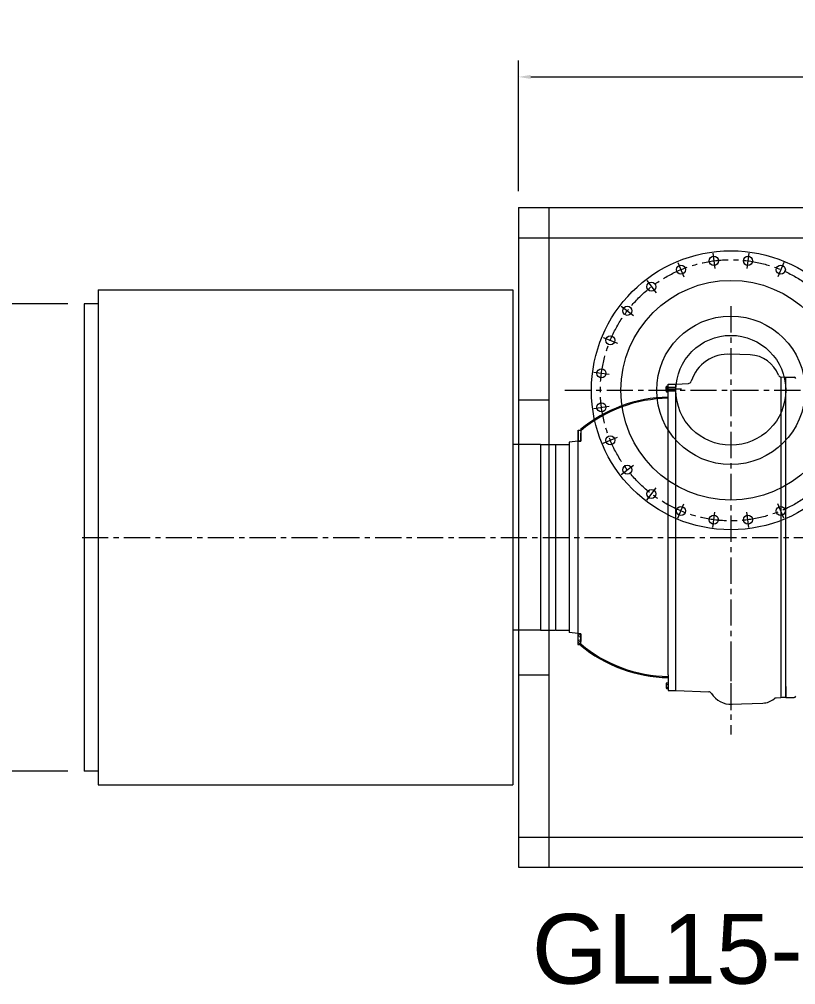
# Model space of a CAD drawing. Header units: inches. Extents: x 0 to 26418, y 0 to 20128.
# Drawn here: x 8925 to 11750, y 6911 to 10423 of the extents above; entities that cross this region are included whole.
import ezdxf

# ---------------------------------------------------------------- set-up
doc = ezdxf.new("R2010")
doc.units = ezdxf.units.IN
doc.header["$MEASUREMENT"] = 0
doc.linetypes.add('CENTER', pattern=[50.8, 31.75, -6.35, 6.35, -6.35])
doc.layers.get('Defpoints').update_dxf_attribs({"lineweight": 5})
doc.layers.add('CAXA1', color=5, linetype='CENTER', lineweight=5)
doc.layers.add('细实线层', color=7, linetype='Continuous', lineweight=5)
doc.styles.add('Roman', font='arial.ttf')
doc.styles.get("Standard").update_dxf_attribs({"font": 'arial.ttf'})
doc.dimstyles.new('ISO-25', dxfattribs={"dimscale": 30, "dimtxt": 1.5, "dimasz": 1.5, "dimexe": 2, "dimexo": 2, "dimtad": 1, "dimtih": 1, "dimtoh": 1, "dimdec": 1, "dimlfac": 0.03937, "dimdsep": 46, "dimtxsty": 'Standard', "dimcen": 2.5, "dimclrd": 7, "dimclre": 7, "dimclrt": 7, "dimadec": 0, "dimazin": 0, "dimtfac": 1, "dimtdec": 1, "dimtmove": 0, "dimatfit": 3, "dimfxl": 1, "dimlwd": 5, "dimlwe": 5, "dimarcsym": 0})

# ---------------------------------------------------------------- blocks, each defined once
blk = doc.blocks.new('*D52')
at = {"color": 7, "linetype": 'Continuous', "lineweight": 5, "transparency": 16777216}
for p, q in [((10741.2, 9798.1), (10741.2, 10273.1)), ((15841.2, 9798.1), (15841.2, 10273.1)), ((10786.2, 10213.1), (15796.2, 10213.1))]:
    blk.add_line(p, q, dxfattribs=at)
at = {"color": 7, "transparency": 16777216}
for points in [[(10786.2, 10220.6), (10786.2, 10205.6), (10741.2, 10213.1)], [(15796.2, 10220.6), (15796.2, 10205.6), (15841.2, 10213.1)]]:
    blk.add_solid(points, dxfattribs=at)
at = {"layer": 'Defpoints', "color": 0, "transparency": 16777216}
for p in [(15841.2, 10213.1), (10741.2, 9738.1), (15841.2, 9738.1)]:
    blk.add_point(p, dxfattribs=at)
at = {"color": 7, "lineweight": 5, "transparency": 16777216, "insert": (13291.2, 10314.4), "char_height": 165, "attachment_point": 5, "style": 'Roman'}
blk.add_mtext('D', dxfattribs=at)
blk = doc.blocks.new('*D32')
at = {"color": 7, "linetype": 'Continuous', "lineweight": 5, "transparency": 16777216}
for p, q in [((9101.2, 9388.1), (8608.2, 9388.1)), ((8668.2, 9343.1), (8668.2, 8595.7)), ((8668.2, 7733.1), (8668.2, 8389.7)), ((9101.2, 7688.1), (8608.2, 7688.1))]:
    blk.add_line(p, q, dxfattribs=at)
at = {"color": 7, "transparency": 16777216}
for points in [[(8660.7, 9343.1), (8675.7, 9343.1), (8668.2, 9388.1)], [(8660.7, 7733.1), (8675.7, 7733.1), (8668.2, 7688.1)]]:
    blk.add_solid(points, dxfattribs=at)
at = {"layer": 'Defpoints', "color": 0, "transparency": 16777216}
for p in [(9161.2, 9388.1), (8668.2, 7688.1), (9161.2, 7688.1)]:
    blk.add_point(p, dxfattribs=at)
at = {"color": 7, "lineweight": 5, "transparency": 16777216, "insert": (8668.2, 8492.7), "char_height": 165, "attachment_point": 5, "style": 'Roman'}
blk.add_mtext('66.9', dxfattribs=at)

msp = doc.modelspace()

# ---------------------------------------------------------------- hatches: boundary and pattern name
at = {"layer": '细实线层', "lineweight": 5}
h = msp.add_hatch(dxfattribs=at)
h.set_pattern_fill('无图案', scale=6, angle=495, style=0, pattern_type=0)
h.set_pattern_definition([(135, (12804.2263, 9204.115), (-4.24264, -4.24264), [])])
edge = h.paths.add_edge_path(flags=0)
edge.add_line((10966.25, 8168.92), (10965.47, 8168.92))
edge.add_line((10968.25, 8168.92), (10966.25, 8168.92))
edge.add_line((10968.25, 8162.42), (10968.25, 8168.92))
edge.add_line((10968.25, 8159.42), (10968.25, 8162.42))
edge.add_line((10968.25, 8146.48), (10968.25, 8159.42))
edge.add_line((10965.95, 8146.48), (10968.25, 8146.48))
edge.add_line((10960.23, 8146.48), (10965.95, 8146.48))
edge.add_line((10958.25, 8146.48), (10960.23, 8146.48))
edge.add_line((10958.25, 8166.42), (10958.25, 8146.48))
edge.add_line((10964.25, 8166.42), (10958.25, 8166.42))
edge.add_line((10964.25, 8167.03), (10964.25, 8166.42))
edge.add_line((10964.25, 8168.92), (10964.25, 8167.03))
edge.add_line((10965.47, 8168.92), (10964.25, 8168.92))
edge = h.paths.add_edge_path(flags=0)
edge.add_line((10968.25, 8181.42), (10968.25, 8185.48))
edge.add_line((10968.25, 8174.92), (10968.25, 8181.42))
edge.add_line((10966.25, 8174.92), (10968.25, 8174.92))
edge.add_line((10965.47, 8174.92), (10966.25, 8174.92))
edge.add_line((10964.25, 8174.92), (10965.47, 8174.92))
edge.add_line((10964.25, 8176.81), (10964.25, 8174.92))
edge.add_line((10964.25, 8177.42), (10964.25, 8176.81))
edge.add_line((10958.25, 8177.42), (10964.25, 8177.42))
edge.add_line((10958.25, 8185.48), (10958.25, 8177.42))
edge.add_line((10968.25, 8185.48), (10958.25, 8185.48))

# ---------------------------------------------------------------- linework, layer by layer
at = {"color": 7, "lineweight": 5}
for p, q in [((10741.24, 9738.11), (10741.24, 7338.11)), ((10741.24, 9738.11), (15841.24, 9738.11)), ((10851.24, 9738.11), (10851.24, 7338.11)), ((10741.24, 9628.11), (15841.24, 9628.11)), ((9211.19, 9438.11), (9211.19, 7638.11)), ((9211.19, 9438.11), (10721.19, 9438.11)), ((10721.19, 9438.11), (10721.19, 7638.11)), ((9161.19, 9388.11), (9161.19, 7688.11)), ((9211.19, 9388.11), (9161.19, 9388.11)), ((10741.24, 9038.11), (10851.24, 9038.11)), ((10821.19, 8876.11), (10721.19, 8876.11)), ((10821.19, 8876.11), (10821.19, 8200.11)), ((10821.19, 8876.11), (10876.24, 8876.11)), ((10821.19, 8200.11), (10721.19, 8200.11)), ((10821.19, 8200.11), (10876.24, 8200.11)), ((10741.24, 8038.11), (10851.24, 8038.11)), ((9211.19, 7688.11), (9161.19, 7688.11)), ((9211.19, 7638.11), (10721.19, 7638.11)), ((10741.24, 7448.11), (15841.24, 7448.11)), ((10741.24, 7338.11), (15841.24, 7338.11))]:
    msp.add_line(p, q, dxfattribs=at)
for centre, radius in [((11514.38, 9073.11), 507.5), ((11452.28, 9544.04), 16.5), ((11576.28, 9544.03), 16.5), ((11332.51, 9511.95), 16.5), ((11696.04, 9511.93), 16.5), ((11514.25, 9073.11), 399.87), ((11225.12, 9449.96), 16.5), ((11137.44, 9362.29), 16.5), ((11514.25, 9073.11), 270), ((11075.43, 9254.91), 16.5), ((11514.12, 9073.11), 199.87), ((11043.33, 9135.14), 16.5), ((11043.33, 9011.14), 16.5), ((11075.41, 8891.37), 16.5), ((11137.4, 8783.98), 16.5), ((11225.08, 8696.3), 16.5), ((11332.46, 8634.3), 16.5), ((11695.99, 8634.27), 16.5), ((11452.23, 8602.2), 16.5), ((11576.22, 8602.19), 16.5)]:
    msp.add_circle(centre, radius, dxfattribs=at)
at = {"layer": 'CAXA1', "linetype": 'CENTER', "lineweight": 5, "ltscale": 3}
for p, q in [((11448.6, 9572.02), (11455.97, 9516.05)), ((11579.96, 9572.02), (11572.59, 9516.04)), ((11321.71, 9538.03), (11343.31, 9485.87)), ((11706.85, 9538.01), (11685.24, 9485.85)), ((11207.94, 9472.35), (11242.31, 9427.56)), ((11115.04, 9379.47), (11159.83, 9345.1)), ((11514.25, 9379.06), (11514.25, 7820.92)), ((11049.35, 9265.71), (11101.51, 9244.1)), ((11015.35, 9138.82), (11071.32, 9131.45)), ((10910.15, 9073.11), (12118.35, 9073.11)), ((11275.81, 9078.12), (11334.31, 9078.12)), ((11015.34, 9007.46), (11071.32, 9014.83)), ((11049.33, 8880.57), (11101.49, 8902.17)), ((11115.01, 8766.8), (11159.8, 8801.17)), ((11207.89, 8673.9), (11242.26, 8718.7)), ((11321.65, 8608.21), (11343.26, 8660.38)), ((11706.8, 8608.19), (11685.19, 8660.35)), ((11448.54, 8574.21), (11455.91, 8630.18)), ((11579.91, 8574.2), (11572.54, 8630.18)), ((9153.04, 8538.11), (12528.9, 8538.11)), ((11514.25, 8109.72), (11514.25, 7909.47))]:
    msp.add_line(p, q, dxfattribs=at)
msp.add_circle((11514.38, 9073.11), 475, dxfattribs=at)
at = {"layer": '细实线层', "color": 7, "linetype": 'Continuous', "lineweight": 5}
for p, q in [((11584.82, 9201.66), (11508.98, 9204.05)), ((11286.25, 9071.62), (11314.25, 9071.62))]:
    msp.add_line(p, q, dxfattribs=at)
at = {"layer": '细实线层', "color": 7, "lineweight": 5}
for p, q in [((11314.25, 9095.61), (11359.53, 9097.99)), ((11696.38, 9121.55), (11714.25, 9120.61)), ((11696.38, 9121.55), (11696.38, 7954.67)), ((11714.25, 9080.66), (11714.25, 9120.61)), ((11714.25, 9120.61), (11745.25, 9120.61)), ((11714.25, 7955.61), (11714.25, 9120.61)), ((11714.25, 9096.59), (11714.25, 9096.59)), ((11278.81, 9070.32), (11278.81, 9085.91)), ((11279.57, 9088.51), (11286.31, 9088.51)), ((11279.57, 9083.31), (11286.31, 9083.31)), ((11279.57, 9072.92), (11286.31, 9072.92)), ((11279.57, 9067.72), (11286.31, 9067.72)), ((11286.25, 9095.62), (11314.31, 9095.62)), ((11286.25, 8038.12), (11286.25, 9095.62)), ((11286.31, 9067.72), (11286.31, 9088.51)), ((11286.31, 9084.62), (11314.25, 9084.62)), ((11286.31, 9072.12), (11286.31, 9084.12)), ((11314.25, 7980.62), (11314.25, 9095.62)), ((10958.25, 8928.11), (10968.25, 8928.11)), ((10958.25, 8928.11), (10958.25, 8888.11)), ((10958.25, 8148.11), (10958.25, 8928.11)), ((10966.78, 8929.96), (10969.34, 8926.89)), ((10968.25, 8928.11), (10968.25, 8888.11)), ((10958.25, 8888.11), (10926.24, 8883.89)), ((10958.25, 8889.54), (10968.25, 8889.54)), ((10958.25, 8888.11), (10968.25, 8888.11)), ((10968.25, 8916.79), (10968.25, 8890.17)), ((10968.25, 8890.17), (10968.25, 8916.79)), ((10876.24, 8874.11), (10878.24, 8876.11)), ((10876.24, 8876.11), (10876.24, 8202.11)), ((10878.24, 8876.11), (10926.24, 8876.11)), ((10926.24, 8883.89), (10926.24, 8192.32)), ((10878.24, 8200.11), (10876.24, 8202.11)), ((10878.24, 8200.11), (10926.24, 8200.11)), ((10958.25, 8188.11), (10926.24, 8192.32)), ((10958.25, 8188.11), (10968.25, 8188.11)), ((10958.25, 8186.67), (10968.25, 8186.67)), ((10968.25, 8148.11), (10968.25, 8188.11)), ((10968.25, 8159.42), (10968.25, 8186.04)), ((10968.25, 8186.04), (10968.25, 8159.42)), ((10958.25, 8148.11), (10968.25, 8148.11)), ((10966.78, 8146.25), (10969.34, 8149.32)), ((11279.57, 8008.51), (11286.31, 8008.51)), ((11286.25, 8038.12), (11286.25, 7980.62)), ((11286.31, 8008.51), (11286.31, 7987.72)), ((11278.81, 8005.91), (11278.81, 7990.32)), ((11279.57, 8003.31), (11286.31, 8003.31)), ((11279.57, 7992.92), (11286.31, 7992.92)), ((11279.57, 7987.72), (11286.31, 7987.72)), ((11286.25, 7980.62), (11314.25, 7980.62)), ((11286.31, 8004.12), (11286.31, 7992.12)), ((11314.25, 7980.61), (11433.85, 7976.44)), ((11714.25, 7995.56), (11714.25, 7955.61)), ((11714.25, 7955.62), (11678.71, 7953.76)), ((11714.25, 7955.61), (11696.38, 7954.67)), ((11714.25, 7955.61), (11701.39, 7955.05)), ((11714.25, 7955.61), (11745.25, 7955.61)), ((11514.25, 7931.11), (11631.05, 7935.18))]:
    msp.add_line(p, q, dxfattribs=at)
at = {"layer": '细实线层', "color": 7, "linetype": 'Continuous', "lineweight": 5}
for centre, radius, start, end in [((11504.55, 9063.12), 141, 86.05526, 162.1677), ((11358.9, 9109.97), 12, 273, 342.1677)]:
    msp.add_arc(centre, radius, start, end, dxfattribs=at)
at = {"layer": '细实线层', "color": 7, "lineweight": 5}
for centre, radius, start, end in [((11581.25, 9088.22), 113.5, 20.53539, 88.19827), ((11696.9, 9131.54), 10, 200.5354, 267), ((11745.25, 9115.61), 5, 0, 90), ((11283.59, 9085.91), 4.79, 147.13277, 212.86723), ((11296.81, 9078.12), 18, 163.22135, 196.77865), ((11283.59, 9070.32), 4.79, 147.13277, 212.86723), ((11293.21, 8538.12), 510, 90.7818, 129.79616), ((11293.21, 8538.12), 506, 90.78798, 129.9576), ((11293.21, 8538.1), 506, 230.0424, 269.21202), ((11293.21, 8538.1), 510, 230.20384, 269.2182), ((11283.59, 8005.91), 4.79, 147.13277, 212.86723), ((11296.81, 7998.12), 18, 163.22135, 196.77865), ((11283.59, 7990.32), 4.79, 147.13277, 212.86723), ((11433.43, 7964.44), 12, 31.18413, 88), ((11513.85, 8013.12), 82, 211.18413, 273.44968), ((11628.75, 8001.14), 66, 271.99988, 310.43134), ((11679.33, 7941.77), 12, 93, 130.43133), ((11745.25, 7960.61), 5, 270, 0)]:
    msp.add_arc(centre, radius, start, end, dxfattribs=at)

# ---------------------------------------------------------------- texts
at = {"color": 7, "linetype": 'Continuous', "lineweight": 5, "insert": (10790.03, 7168.45), "char_height": 254, "attachment_point": 1, "style": 'Roman'}
msp.add_mtext_dynamic_manual_height_columns('GL15-WX-02', width=3244.2481, gutter_width=1, heights=[0], dxfattribs=at)

# ---------------------------------------------------------------- dimensions: what is measured, and where the dimension line sits
at = {"color": 7, "lineweight": 5}
dim = msp.add_linear_dim(base=(15841.24, 10213.15), p1=(10741.24, 9738.11), p2=(15841.24, 9738.11), text='D', dimstyle='ISO-25', override={"dimtxt": 5.5, "dimpost": '\\X', "dimtxsty": 'Roman', "dimtmove": 1}, dxfattribs=at)
dim.commit()
dim.dimension.update_dxf_attribs({"geometry": '*D52', "text_midpoint": (13291.24, 10314.4)})
dim = msp.add_linear_dim(base=(8668.2, 7688.11), p1=(9161.19, 9388.11), p2=(9161.19, 7688.11), angle=90, dimstyle='ISO-25', override={"dimtxt": 5.5, "dimpost": '\\X', "dimtxsty": 'Roman', "dimtmove": 1}, dxfattribs=at)
dim.commit()
dim.dimension.update_dxf_attribs({"geometry": '*D32', "text_midpoint": (8668.2, 8492.66), "dimtype": 160})

doc.saveas('drawing.dxf')
